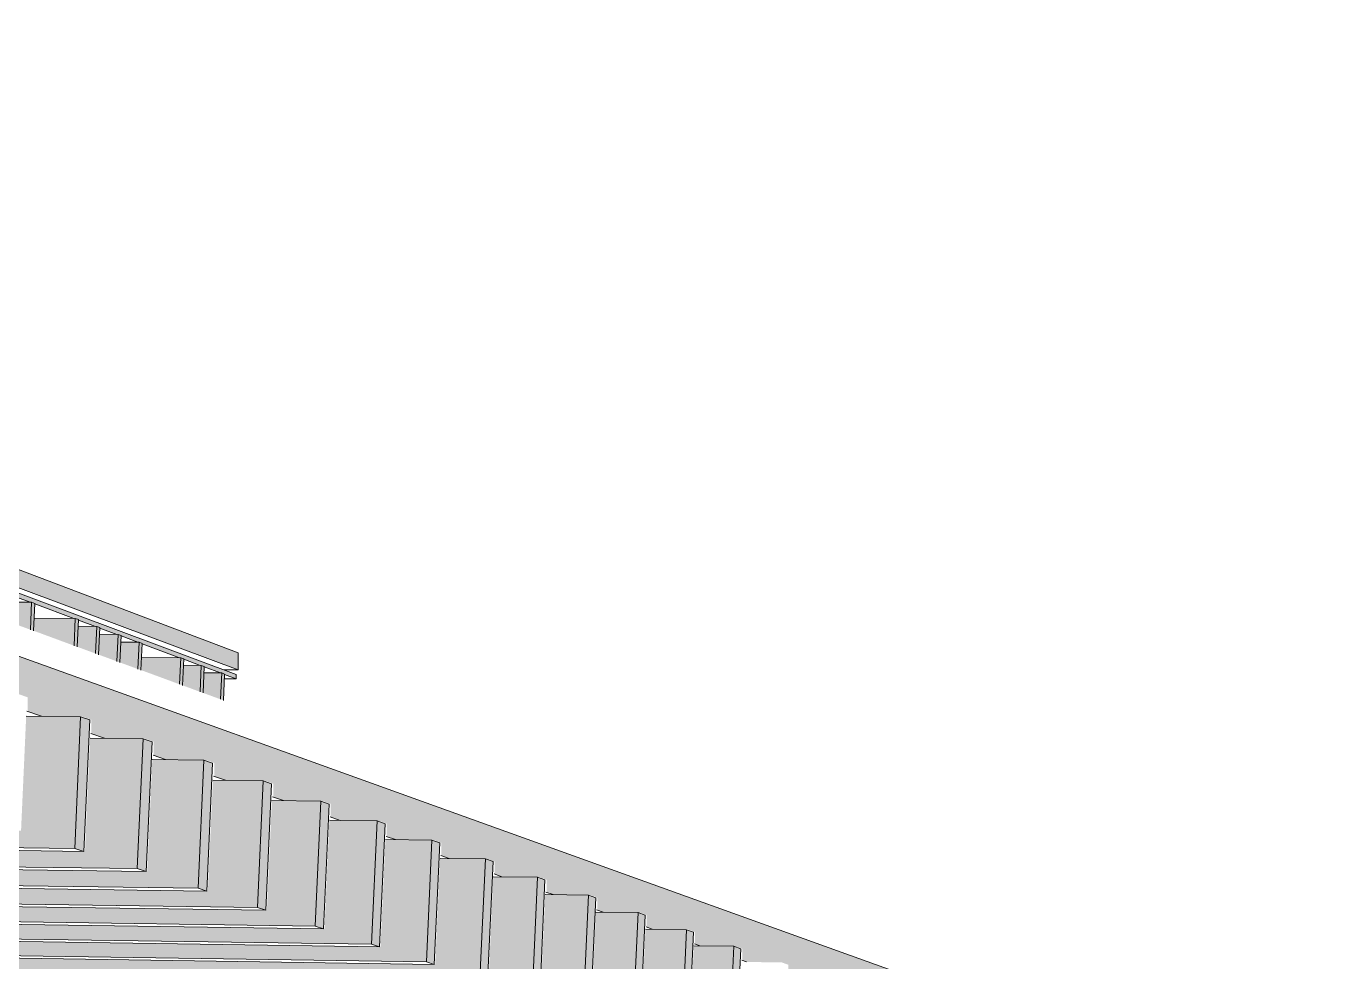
# Model space of a CAD drawing. Header units: inches. Extents: x 30681 to 92461, y -36095 to 66.
# Drawn here: x 30682.3264 to 30682.3825, y 60.0601 to 60.1005 of the extents above; entities that cross this region are included whole.
import ezdxf

# ---------------------------------------------------------------- set-up
doc = ezdxf.new("R2010")
doc.units = ezdxf.units.IN
doc.header["$MEASUREMENT"] = 0
doc.layers.add('A-ROOF', color=132, linetype='Continuous', lineweight=13)
doc.layers.add('S-BEAM', color=12, linetype='Continuous', lineweight=9)

msp = doc.modelspace()

# ---------------------------------------------------------------- hatches: boundary and pattern name
at = {"layer": 'A-ROOF'}
for points in [[(30682.335541, 60.072736), (30682.335541, 60.073478), (30682.263994, 60.100525), (30682.263994, 60.09951), (30682.331628, 60.0742)], [(30682.335454, 60.072352), (30682.335454, 60.072545), (30682.263995, 60.099204), (30682.263995, 60.09894), (30682.334424, 60.072735)], [(30682.38251, 60.051754), (30682.38251, 60.053022), (30682.310334, 60.078985), (30682.310334, 60.076567), (30682.312285, 60.075887), (30682.314165, 60.075876), (30682.31462, 60.075716), (30682.31462, 60.075072), (30682.315408, 60.074798), (30682.317263, 60.074786), (30682.317705, 60.074631), (30682.317705, 60.073997), (30682.318442, 60.07374), (30682.320273, 60.073728), (30682.320703, 60.073577), (30682.320703, 60.072951), (30682.321391, 60.072711), (30682.3232, 60.072699), (30682.323617, 60.072552), (30682.323617, 60.071935), (30682.32426, 60.071711), (30682.326045, 60.071698), (30682.326452, 60.071555), (30682.326452, 60.070947), (30682.32705, 60.070738), (30682.328814, 60.070724), (30682.329209, 60.070585), (30682.329209, 60.069985), (30682.329766, 60.069791), (30682.331508, 60.069777), (30682.331893, 60.069641), (30682.331893, 60.069049), (30682.33241, 60.068869), (30682.334131, 60.068854), (30682.334506, 60.068722), (30682.334506, 60.068138), (30682.334985, 60.067971), (30682.336686, 60.067956), (30682.337051, 60.067827), (30682.337051, 60.067251), (30682.337494, 60.067096), (30682.339174, 60.067081), (30682.33953, 60.066955), (30682.33953, 60.066386), (30682.339939, 60.066244), (30682.3416, 60.066228), (30682.341946, 60.066106), (30682.341946, 60.065544), (30682.342323, 60.065412), (30682.343964, 60.065396), (30682.344302, 60.065277), (30682.344302, 60.064722), (30682.344647, 60.064602), (30682.34627, 60.064585), (30682.3466, 60.064469), (30682.3466, 60.063921), (30682.346915, 60.063811), (30682.348519, 60.063794), (30682.348841, 60.063681), (30682.348841, 60.063139), (30682.349128, 60.063039), (30682.350714, 60.063022), (30682.351028, 60.062912), (30682.351028, 60.062377), (30682.351288, 60.062286), (30682.352857, 60.062269), (30682.353163, 60.062161), (30682.353163, 60.061632), (30682.353397, 60.061551), (30682.354949, 60.061533), (30682.355248, 60.061428), (30682.355248, 60.060905), (30682.355457, 60.060833), (30682.356992, 60.060814), (30682.357284, 60.060711), (30682.357284, 60.060195), (30682.357469, 60.060131), (30682.358988, 60.060112), (30682.359273, 60.060012), (30682.359273, 60.059502), (30682.359435, 60.059445), (30682.360938, 60.059427), (30682.361217, 60.059328), (30682.361217, 60.058824), (30682.361358, 60.058775), (30682.362844, 60.058756), (30682.363117, 60.05866), (30682.363117, 60.058161), (30682.363237, 60.05812), (30682.364708, 60.058101), (30682.364975, 60.058007), (30682.364975, 60.057514), (30682.365074, 60.057479), (30682.366531, 60.05746), (30682.366792, 60.057368), (30682.366792, 60.05688), (30682.366872, 60.056852), (30682.368313, 60.056833), (30682.368569, 60.056743), (30682.368569, 60.05626), (30682.368631, 60.056239), (30682.370058, 60.056219), (30682.370308, 60.056131), (30682.370308, 60.055654), (30682.370352, 60.055639), (30682.371765, 60.055619), (30682.372009, 60.055533), (30682.372009, 60.055061), (30682.372037, 60.055051), (30682.373436, 60.055031), (30682.373675, 60.054947), (30682.373675, 60.05448), (30682.373687, 60.054476), (30682.375072, 60.054456), (30682.375306, 60.054373), (30682.375306, 60.053912), (30682.376674, 60.053892), (30682.376904, 60.053811), (30682.376904, 60.05336), (30682.378244, 60.05334), (30682.378469, 60.053261), (30682.378469, 60.052819), (30682.379781, 60.0528), (30682.380002, 60.052722), (30682.380002, 60.052289), (30682.381288, 60.05227), (30682.381504, 60.052194), (30682.381504, 60.05177), (30682.381661, 60.051767)]]:
    msp.add_hatch(color=256, dxfattribs=at).paths.add_polyline_path(points, flags=0)
at = {"layer": 'S-BEAM'}
for points in [[(30682.326574, 60.074471), (30682.326626, 60.075636), (30682.326571, 60.075657), (30682.325804, 60.075664), (30682.325765, 60.074771), (30682.325827, 60.074748)], [(30682.326711, 60.074421), (30682.326764, 60.075605), (30682.326627, 60.075657), (30682.326574, 60.074471)], [(30682.328456, 60.073782), (30682.328507, 60.074936), (30682.328453, 60.074957), (30682.326749, 60.074973), (30682.326724, 60.074423), (30682.326777, 60.074403)], [(30682.328591, 60.073733), (30682.328643, 60.074906), (30682.328508, 60.074956), (30682.328456, 60.073782)], [(30682.329383, 60.073442), (30682.329435, 60.074591), (30682.32938, 60.074612), (30682.328636, 60.074619), (30682.328596, 60.073733), (30682.328649, 60.073714)], [(30682.329517, 60.073393), (30682.32957, 60.074561), (30682.329436, 60.074611), (30682.329383, 60.073442)], [(30682.330303, 60.073106), (30682.330354, 60.074249), (30682.3303, 60.07427), (30682.329563, 60.074277), (30682.329523, 60.073394), (30682.329575, 60.073375)], [(30682.330435, 60.073057), (30682.330488, 60.07422), (30682.330355, 60.074269), (30682.330303, 60.073106)], [(30682.331214, 60.072772), (30682.331265, 60.07391), (30682.331211, 60.073931), (30682.330481, 60.073938), (30682.330441, 60.073058), (30682.330493, 60.073038)], [(30682.331345, 60.072724), (30682.331397, 60.073881), (30682.331266, 60.07393), (30682.331214, 60.072772)], [(30682.333011, 60.072114), (30682.333062, 60.073242), (30682.333008, 60.073262), (30682.331382, 60.073278), (30682.331357, 60.072725), (30682.332374, 60.07235)], [(30682.33314, 60.072066), (30682.333192, 60.073213), (30682.333062, 60.073261), (30682.333011, 60.072114)], [(30682.333897, 60.071789), (30682.333948, 60.072912), (30682.333895, 60.072932), (30682.333185, 60.072939), (30682.333146, 60.072067), (30682.333331, 60.071999)], [(30682.334025, 60.071742), (30682.334065, 60.072888), (30682.333949, 60.072932), (30682.333897, 60.071789)], [(30682.334776, 60.071467), (30682.334826, 60.072585), (30682.334773, 60.072605), (30682.33407, 60.072612), (30682.334031, 60.071743), (30682.334082, 60.071724)], [(30682.334903, 60.071421), (30682.334954, 60.072558), (30682.334827, 60.072605), (30682.334776, 60.071467)], [(30682.328487, 60.065031), (30682.328741, 60.070714), (30682.326393, 60.07074), (30682.326172, 60.065801), (30682.275518, 60.066454), (30682.275518, 60.065729), (30682.320271, 60.065139)], [(30682.328883, 60.064903), (30682.329137, 60.070575), (30682.328741, 60.070714), (30682.328487, 60.065031)], [(30682.331185, 60.06416), (30682.331436, 60.069767), (30682.329151, 60.069793), (30682.328932, 60.064909), (30682.278856, 60.065571), (30682.278856, 60.064866), (30682.329032, 60.064189)], [(30682.33157, 60.064035), (30682.331821, 60.069632), (30682.331436, 60.069767), (30682.331185, 60.06416)], [(30682.333812, 60.063312), (30682.33406, 60.068845), (30682.331835, 60.068871), (30682.331619, 60.064041), (30682.282106, 60.064712), (30682.282106, 60.064026), (30682.331869, 60.063338)], [(30682.334187, 60.06319), (30682.334435, 60.068713), (30682.33406, 60.068845), (30682.333812, 60.063312)], [(30682.33637, 60.062486), (30682.336615, 60.067946), (30682.334448, 60.067972), (30682.334234, 60.063196), (30682.285274, 60.063875), (30682.285274, 60.063208), (30682.334482, 60.062512)], [(30682.336735, 60.062368), (30682.33698, 60.067818), (30682.336615, 60.067946), (30682.33637, 60.062486)], [(30682.338862, 60.061681), (30682.339104, 60.067071), (30682.336993, 60.067097), (30682.336781, 60.062373), (30682.288362, 60.06306), (30682.288362, 60.06241), (30682.337903, 60.061695)], [(30682.339218, 60.061566), (30682.33946, 60.066946), (30682.339104, 60.067071), (30682.338862, 60.061681)], [(30682.341291, 60.060897), (30682.34153, 60.066219), (30682.339473, 60.066245), (30682.339263, 60.061571), (30682.291373, 60.062265), (30682.291373, 60.061632), (30682.339505, 60.060923)], [(30682.341638, 60.060785), (30682.341877, 60.066097), (30682.34153, 60.066219), (30682.341291, 60.060897)], [(30682.343659, 60.060132), (30682.343895, 60.065387), (30682.34189, 60.065413), (30682.341682, 60.06079), (30682.29431, 60.06149), (30682.29431, 60.060873), (30682.341921, 60.060158)], [(30682.343997, 60.060023), (30682.344234, 60.065268), (30682.343895, 60.065387), (30682.343659, 60.060132)], [(30682.345968, 60.059387), (30682.346202, 60.064577), (30682.344246, 60.064603), (30682.34404, 60.060028), (30682.297175, 60.060734), (30682.297175, 60.060133), (30682.344277, 60.059413)], [(30682.346298, 60.05928), (30682.346532, 60.064461), (30682.346202, 60.064577), (30682.345968, 60.059387)], [(30682.34822, 60.05866), (30682.348452, 60.063786), (30682.346544, 60.063812), (30682.34634, 60.059285), (30682.299972, 60.059996), (30682.299972, 60.059411), (30682.346815, 60.058681)], [(30682.348543, 60.058556), (30682.348774, 60.063673), (30682.348452, 60.063786), (30682.34822, 60.05866)], [(30682.350419, 60.05795), (30682.350647, 60.063014), (30682.348786, 60.06304), (30682.348584, 60.05856), (30682.302702, 60.059276), (30682.302702, 60.058705), (30682.348815, 60.057975)], [(30682.350733, 60.057848), (30682.350961, 60.062904), (30682.350647, 60.063014), (30682.350419, 60.05795)], [(30682.352564, 60.057257), (30682.35279, 60.062261), (30682.350974, 60.062286), (30682.350773, 60.057853), (30682.305368, 60.058573), (30682.305368, 60.058016), (30682.351002, 60.057282)], [(30682.352871, 60.057158), (30682.353097, 60.062153), (30682.35279, 60.062261), (30682.352564, 60.057257)], [(30682.354659, 60.056581), (30682.354883, 60.061525), (30682.353109, 60.061551), (30682.352911, 60.057162), (30682.307972, 60.057865), (30682.307972, 60.057344), (30682.353136, 60.056606)], [(30682.354959, 60.056484), (30682.355182, 60.06142), (30682.354883, 60.061525), (30682.354659, 60.056581)], [(30682.356705, 60.05592), (30682.356926, 60.060807), (30682.355194, 60.060832), (30682.354998, 60.056488), (30682.310516, 60.057216), (30682.310516, 60.056686), (30682.355221, 60.055945)], [(30682.356998, 60.055826), (30682.357219, 60.060704), (30682.356926, 60.060807), (30682.356705, 60.05592)]]:
    msp.add_hatch(color=256, dxfattribs=at).paths.add_polyline_path(points, flags=0)

# ---------------------------------------------------------------- linework, layer by layer
at = {"layer": 'A-ROOF'}
for p, q in [((30682.263994, 60.100525), (30682.335541, 60.073478)), ((30682.335541, 60.072736), (30682.263994, 60.09951)), ((30682.263995, 60.099204), (30682.335454, 60.072545)), ((30682.310334, 60.078985), (30682.38251, 60.053022)), ((30682.326571, 60.075657), (30682.325811, 60.07594)), ((30682.328453, 60.074957), (30682.326764, 60.075585)), ((30682.32938, 60.074612), (30682.328643, 60.074886)), ((30682.3303, 60.07427), (30682.329569, 60.074542)), ((30682.331211, 60.073931), (30682.330487, 60.0742)), ((30682.333008, 60.073262), (30682.331397, 60.073862)), ((30682.335541, 60.072736), (30682.335541, 60.073478)), ((30682.333895, 60.072932), (30682.333191, 60.073194)), ((30682.334773, 60.072605), (30682.334076, 60.072865)), ((30682.334932, 60.072742), (30682.335541, 60.072736)), ((30682.334949, 60.072357), (30682.335454, 60.072352)), ((30682.335454, 60.072352), (30682.334953, 60.072538)), ((30682.335454, 60.072352), (30682.335454, 60.072545)), ((30682.32705, 60.070738), (30682.326424, 60.070956)), ((30682.329766, 60.069791), (30682.329182, 60.069995)), ((30682.33241, 60.068869), (30682.331866, 60.069059)), ((30682.334985, 60.067971), (30682.334479, 60.068147)), ((30682.337494, 60.067096), (30682.337025, 60.06726)), ((30682.339939, 60.066244), (30682.339504, 60.066395)), ((30682.342323, 60.065412), (30682.341921, 60.065552)), ((30682.344647, 60.064602), (30682.344277, 60.064731)), ((30682.346915, 60.063811), (30682.346575, 60.06393)), ((30682.349128, 60.063039), (30682.348817, 60.063148)), ((30682.351288, 60.062286), (30682.351004, 60.062385)), ((30682.353397, 60.061551), (30682.353139, 60.061641)), ((30682.355457, 60.060833), (30682.355224, 60.060914)), ((30682.357469, 60.060131), (30682.357261, 60.060204))]:
    msp.add_line(p, q, dxfattribs=at)
at = {"layer": 'S-BEAM'}
for p, q in [((30682.325804, 60.075664), (30682.326627, 60.075657)), ((30682.326627, 60.075657), (30682.326574, 60.074471)), ((30682.326764, 60.075605), (30682.326627, 60.075657)), ((30682.326711, 60.074421), (30682.326764, 60.075605)), ((30682.326749, 60.074973), (30682.328508, 60.074956)), ((30682.328508, 60.074956), (30682.328456, 60.073782)), ((30682.328643, 60.074906), (30682.328508, 60.074956)), ((30682.328591, 60.073733), (30682.328643, 60.074906)), ((30682.328636, 60.074619), (30682.329436, 60.074611)), ((30682.329436, 60.074611), (30682.329383, 60.073442)), ((30682.32957, 60.074561), (30682.329436, 60.074611)), ((30682.329517, 60.073393), (30682.32957, 60.074561)), ((30682.329563, 60.074277), (30682.330355, 60.074269)), ((30682.330355, 60.074269), (30682.330303, 60.073106)), ((30682.330488, 60.07422), (30682.330355, 60.074269)), ((30682.330435, 60.073057), (30682.330488, 60.07422)), ((30682.330481, 60.073938), (30682.331266, 60.07393)), ((30682.331266, 60.07393), (30682.331214, 60.072772)), ((30682.331397, 60.073881), (30682.331266, 60.07393)), ((30682.331345, 60.072724), (30682.331397, 60.073881)), ((30682.331382, 60.073278), (30682.333062, 60.073261)), ((30682.333062, 60.073261), (30682.333011, 60.072114)), ((30682.333192, 60.073213), (30682.333062, 60.073261)), ((30682.33314, 60.072066), (30682.333192, 60.073213)), ((30682.333185, 60.072939), (30682.333949, 60.072932)), ((30682.333949, 60.072932), (30682.333897, 60.071789)), ((30682.334077, 60.072884), (30682.333949, 60.072932)), ((30682.334025, 60.071742), (30682.334077, 60.072884)), ((30682.33407, 60.072612), (30682.334827, 60.072605)), ((30682.334827, 60.072605), (30682.334776, 60.071467)), ((30682.334954, 60.072558), (30682.334827, 60.072605)), ((30682.334903, 60.071421), (30682.334954, 60.072558)), ((30682.326393, 60.07074), (30682.328741, 60.070714)), ((30682.328741, 60.070714), (30682.328487, 60.065031)), ((30682.329137, 60.070575), (30682.328741, 60.070714)), ((30682.328883, 60.064903), (30682.329137, 60.070575)), ((30682.329151, 60.069793), (30682.331436, 60.069767)), ((30682.331436, 60.069767), (30682.331185, 60.06416)), ((30682.331821, 60.069632), (30682.331436, 60.069767)), ((30682.33157, 60.064035), (30682.331821, 60.069632)), ((30682.331835, 60.068871), (30682.33406, 60.068845)), ((30682.33406, 60.068845), (30682.333812, 60.063312)), ((30682.334435, 60.068713), (30682.33406, 60.068845)), ((30682.334187, 60.06319), (30682.334435, 60.068713)), ((30682.334448, 60.067972), (30682.336615, 60.067946)), ((30682.336615, 60.067946), (30682.33637, 60.062486)), ((30682.33698, 60.067818), (30682.336615, 60.067946)), ((30682.336735, 60.062368), (30682.33698, 60.067818)), ((30682.336993, 60.067097), (30682.339104, 60.067071)), ((30682.339104, 60.067071), (30682.338862, 60.061681)), ((30682.33946, 60.066946), (30682.339104, 60.067071)), ((30682.339218, 60.061566), (30682.33946, 60.066946)), ((30682.339473, 60.066245), (30682.34153, 60.066219)), ((30682.34153, 60.066219), (30682.341291, 60.060897)), ((30682.341877, 60.066097), (30682.34153, 60.066219)), ((30682.341638, 60.060785), (30682.341877, 60.066097)), ((30682.328487, 60.065031), (30682.275518, 60.065729)), ((30682.328883, 60.064903), (30682.276008, 60.065602)), ((30682.328487, 60.065031), (30682.328883, 60.064903)), ((30682.34189, 60.065413), (30682.343895, 60.065387)), ((30682.343895, 60.065387), (30682.343659, 60.060132)), ((30682.344234, 60.065268), (30682.343895, 60.065387)), ((30682.343997, 60.060023), (30682.344234, 60.065268)), ((30682.331185, 60.06416), (30682.278856, 60.064866)), ((30682.33157, 60.064035), (30682.279332, 60.064743)), ((30682.344246, 60.064603), (30682.346202, 60.064577)), ((30682.346202, 60.064577), (30682.345968, 60.059387)), ((30682.346532, 60.064461), (30682.346202, 60.064577)), ((30682.346298, 60.05928), (30682.346532, 60.064461)), ((30682.333812, 60.063312), (30682.282106, 60.064026)), ((30682.334187, 60.06319), (30682.282571, 60.063906)), ((30682.331185, 60.06416), (30682.33157, 60.064035)), ((30682.333812, 60.063312), (30682.334187, 60.06319)), ((30682.346544, 60.063812), (30682.348452, 60.063786)), ((30682.348452, 60.063786), (30682.34822, 60.05866)), ((30682.348774, 60.063673), (30682.348452, 60.063786)), ((30682.348543, 60.058556), (30682.348774, 60.063673)), ((30682.33637, 60.062486), (30682.285274, 60.063208)), ((30682.336735, 60.062368), (30682.285727, 60.063091)), ((30682.348786, 60.06304), (30682.350647, 60.063014)), ((30682.350647, 60.063014), (30682.350419, 60.05795)), ((30682.350961, 60.062904), (30682.350647, 60.063014)), ((30682.350733, 60.057848), (30682.350961, 60.062904)), ((30682.338862, 60.061681), (30682.288362, 60.06241)), ((30682.339218, 60.061566), (30682.288804, 60.062296)), ((30682.33637, 60.062486), (30682.336735, 60.062368)), ((30682.350974, 60.062286), (30682.35279, 60.062261)), ((30682.35279, 60.062261), (30682.352564, 60.057257)), ((30682.353097, 60.062153), (30682.35279, 60.062261)), ((30682.352871, 60.057158), (30682.353097, 60.062153)), ((30682.341291, 60.060897), (30682.291373, 60.061632)), ((30682.338862, 60.061681), (30682.339218, 60.061566)), ((30682.341638, 60.060785), (30682.291804, 60.061521)), ((30682.353109, 60.061551), (30682.354883, 60.061525)), ((30682.354883, 60.061525), (30682.354659, 60.056581)), ((30682.355182, 60.06142), (30682.354883, 60.061525)), ((30682.354959, 60.056484), (30682.355182, 60.06142)), ((30682.343659, 60.060132), (30682.29431, 60.060873)), ((30682.343997, 60.060023), (30682.29473, 60.060765)), ((30682.341291, 60.060897), (30682.341638, 60.060785)), ((30682.355194, 60.060832), (30682.356926, 60.060807)), ((30682.356926, 60.060807), (30682.356705, 60.05592)), ((30682.357219, 60.060704), (30682.356926, 60.060807)), ((30682.356998, 60.055826), (30682.357219, 60.060704)), ((30682.343659, 60.060132), (30682.343997, 60.060023))]:
    msp.add_line(p, q, dxfattribs=at)

doc.saveas('drawing.dxf')
